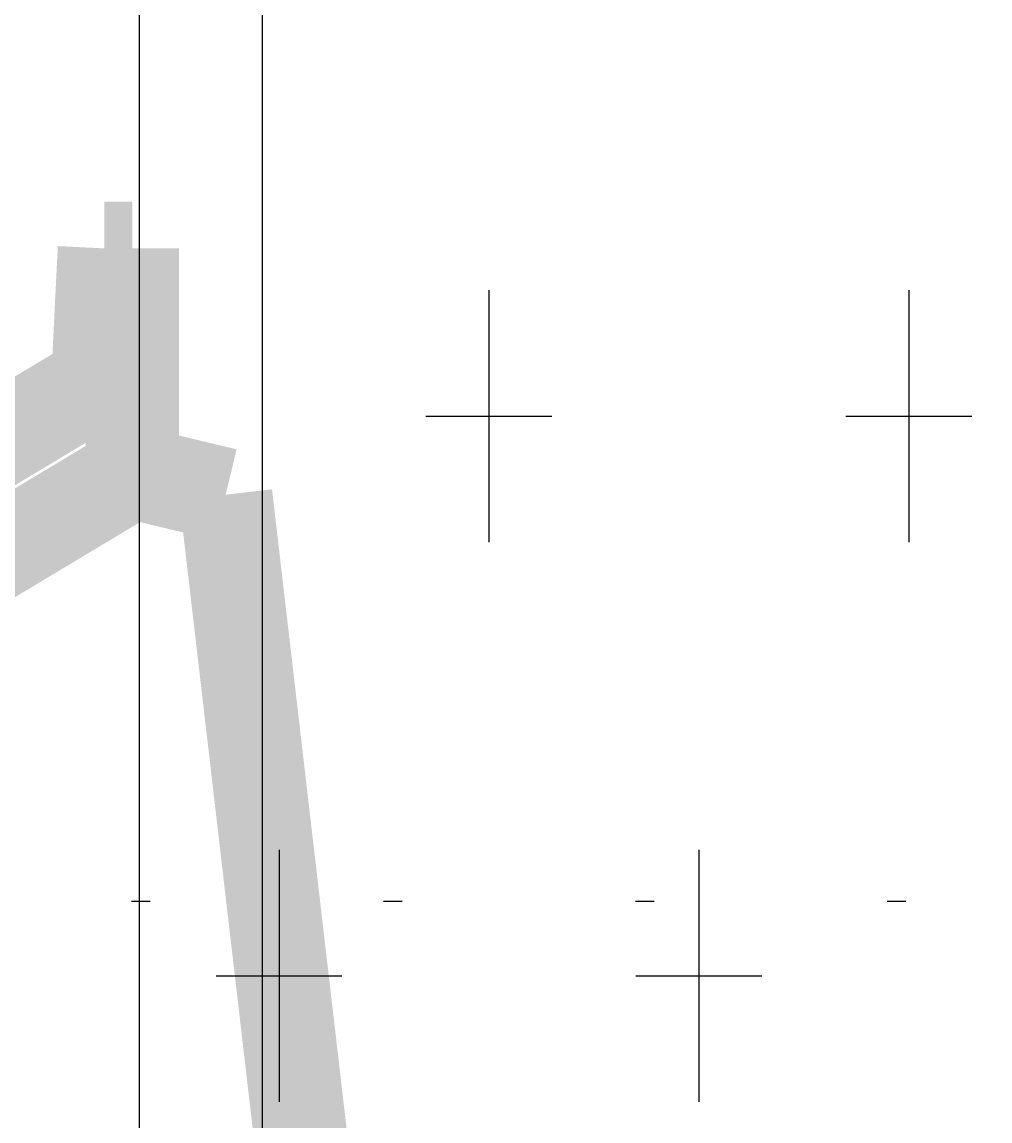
# Model space of a CAD drawing. Header units: millimetres. Extents: x -1499 to 6658, y -12483 to -6008.
# Drawn here: x 2134.87 to 2140.06, y -10902.24 to -10896.35 of the extents above; entities that cross this region are included whole.
import ezdxf

# ---------------------------------------------------------------- set-up
doc = ezdxf.new("R2010")
doc.units = ezdxf.units.MM
doc.linetypes.add('A-DOTLN01H', pattern=[0.125, 0, -0.125])
doc.linetypes.add('CONT', pattern=[2, 1, 1])
for name, color, linetype in [('CC-CUTT', 7, 'CONT'), ('CC-GSTR-DICH', 3, 'Continuous'), ('CR-GRID', 56, 'A-DOTLN01H'), ('Layer', 7, 'Continuous'), ('수직그리드', 1, 'Continuous')]:
    doc.layers.add(name, color=color, linetype=linetype)

# ---------------------------------------------------------------- blocks, each defined once
blk = doc.blocks.new('TB-15')
at = {"layer": 'Layer'}
for points in [[(-1, -3), (-1, -12), (1, -12), (1, -3), (-1, -3)], [(-0.375, -5.2625), (-0.375, -5.4875)], [(0.375, -5.2625), (0.375, -5.4875)], [(-0.4875, -5.375), (-0.2625, -5.375)], [(0.2625, -5.375), (0.4875, -5.375)], [(-0.75, -5.7625), (-0.75, -5.9875)], [(0, -5.7625), (0, -5.9875)], [(-0.8625, -5.875), (-0.6375, -5.875)], [(-0.1125, -5.875), (0.1125, -5.875)]]:
    blk.add_lwpolyline(points, dxfattribs=at)

msp = doc.modelspace()

# ---------------------------------------------------------------- linework, layer by layer
at = {"layer": 'CC-CUTT', "const_width": 0.5, "flags": 128}
for points in [[(2135.9614, -10898.8786), (2135.4614, -10898.7586)], [(2136.5499, -10903.9228), (2135.9614, -10898.8786)]]:
    msp.add_lwpolyline(points, dxfattribs=at)
at = {"layer": 'CC-GSTR-DICH', "const_width": 0.5, "flags": 128}
for points in [[(2135.3114, -10897.5586), (2135.2759, -10898.2699)], [(2135.4614, -10897.5586), (2135.3114, -10897.5586)], [(2135.4614, -10898.7586), (2135.4614, -10897.5586)], [(2135.2759, -10898.2699), (2132.9614, -10899.6586)], [(2132.9614, -10900.2586), (2135.4614, -10898.7586)]]:
    msp.add_lwpolyline(points, dxfattribs=at)
at = {"layer": 'CR-GRID', "linetype": 'A-DOTLN01H', "ltscale": 10}
msp.add_line((1436.1572, -10901.0576), (6196.1572, -10901.0576), dxfattribs=at)
at = {"layer": '수직그리드'}
msp.add_line((2136.1572, -10860.1376), (2136.1572, -11873.0576), dxfattribs=at)

# ---------------------------------------------------------------- block references
at = {"xscale": 3, "yscale": 6, "zscale": 3}
msp.add_blockref('TB-15', (2138.4972, -10866.2071), dxfattribs=at)

doc.saveas('drawing.dxf')
